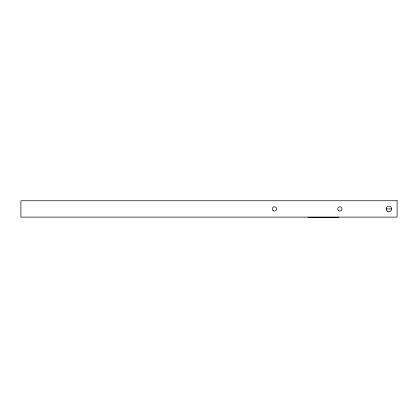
<?xml version="1.0" encoding="UTF-8"?>
<svg xmlns="http://www.w3.org/2000/svg" width="418" height="418" viewBox="0 0 418 418"><rect width="100%" height="100%" fill="white"/><g stroke="black" fill="none" stroke-linecap="round" stroke-linejoin="round"><path stroke-width="0.63" d="M386.175 208.932L391.666 208.932M307.956 217.245L339.035 217.245M397.1 200.755L20.9 200.755L20.9 217.114L397.1 217.114L397.1 200.755M273.362 210.776A2.127 2.127 0 0 0 276.554 208.932A2.127 2.127 0 0 0 273.362 207.093A2.127 2.127 0 0 0 273.362 210.776M338.789 210.776A2.127 2.127 0 0 0 341.976 208.932A2.127 2.127 0 0 0 338.789 207.093A2.127 2.127 0 0 0 338.789 210.776M387.434 211.283A2.78 2.78 0 0 0 391.697 209.052A2.78 2.78 0 0 0 387.632 206.471A2.78 2.78 0 0 0 387.434 211.283"/></g></svg>
